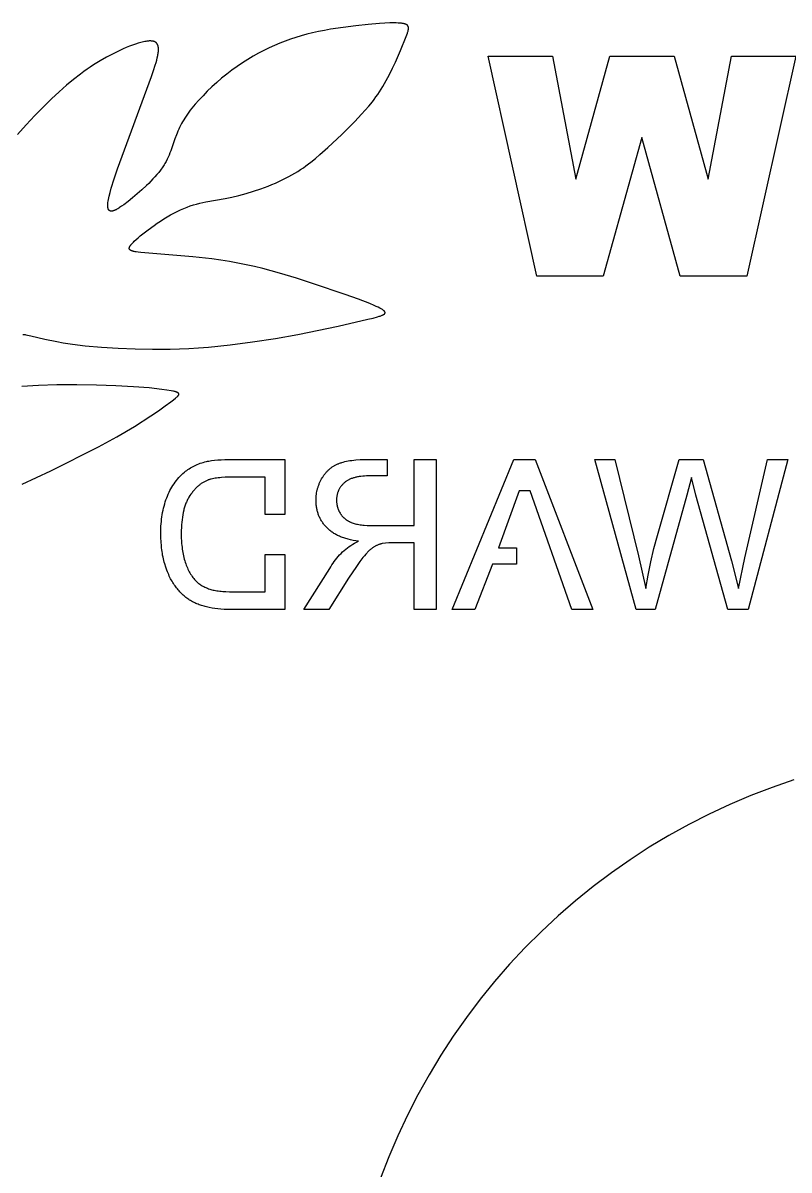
# Model space of a CAD drawing. Extents: x 6637 to 7139, y -93 to 119.
# Drawn here: x 6973.1 to 7011.4, y 13.4 to 70.7 of the extents above; entities that cross this region are included whole.
import ezdxf

# ---------------------------------------------------------------- set-up
doc = ezdxf.new("R2010")
doc.units = 0
doc.header["$MEASUREMENT"] = 0
doc.layers.add('MAKE2D$VISIBLE$CURVES', color=7, linetype='CONTINUOUS')

msp = doc.modelspace()

# ---------------------------------------------------------------- linework, layer by layer
at = {"layer": 'MAKE2D$VISIBLE$CURVES', "color": 7}
for points in [[(6973.086, 55.135), (6973.101, 55.134), (6973.133, 55.131), (6973.166, 55.128), (6973.2, 55.123), (6973.235, 55.117), (6973.311, 55.103), (6973.487, 55.065), (6974.183, 54.902), (6974.774, 54.775), (6975.102, 54.713), (6975.451, 54.656), (6975.817, 54.606), (6976.2, 54.562), (6977.004, 54.492), (6977.843, 54.442), (6978.699, 54.409), (6979.56, 54.391), (6980.442, 54.394), (6981.368, 54.426), (6981.855, 54.456), (6982.361, 54.495), (6983.435, 54.607), (6984.561, 54.756), (6985.701, 54.932), (6986.817, 55.128), (6988.829, 55.537), (6990.323, 55.887), (6990.586, 55.953), (6990.8, 56.012), (6990.888, 56.039), (6990.928, 56.052), (6990.965, 56.065), (6990.999, 56.078), (6991.03, 56.09), (6991.045, 56.097), (6991.059, 56.103), (6991.072, 56.109), (6991.084, 56.115), (6991.095, 56.121), (6991.106, 56.128), (6991.116, 56.134), (6991.121, 56.137), (6991.125, 56.14), (6991.13, 56.143), (6991.134, 56.146), (6991.138, 56.149), (6991.142, 56.152), (6991.145, 56.155), (6991.149, 56.159), (6991.152, 56.162), (6991.155, 56.165), (6991.158, 56.168), (6991.161, 56.171), (6991.162, 56.173), (6991.164, 56.174), (6991.165, 56.176), (6991.166, 56.178), (6991.167, 56.179), (6991.168, 56.181), (6991.169, 56.182), (6991.17, 56.184), (6991.171, 56.185), (6991.172, 56.187), (6991.173, 56.189), (6991.174, 56.19), (6991.174, 56.192), (6991.175, 56.194), (6991.176, 56.195), (6991.176, 56.197), (6991.177, 56.198), (6991.178, 56.2), (6991.178, 56.202), (6991.178, 56.203), (6991.179, 56.205), (6991.179, 56.207), (6991.18, 56.208), (6991.18, 56.21), (6991.18, 56.212), (6991.18, 56.213), (6991.18, 56.215), (6991.18, 56.216), (6991.18, 56.218), (6991.18, 56.22), (6991.18, 56.222), (6991.18, 56.223), (6991.18, 56.225), (6991.18, 56.227), (6991.18, 56.228), (6991.18, 56.23), (6991.179, 56.232), (6991.179, 56.233), (6991.178, 56.235), (6991.178, 56.237), (6991.178, 56.239), (6991.177, 56.24), (6991.176, 56.242), (6991.176, 56.244), (6991.175, 56.246), (6991.174, 56.247), (6991.174, 56.249), (6991.173, 56.251), (6991.172, 56.253), (6991.171, 56.254), (6991.17, 56.256), (6991.169, 56.258), (6991.167, 56.261), (6991.165, 56.265), (6991.162, 56.269), (6991.16, 56.272), (6991.157, 56.276), (6991.154, 56.28), (6991.151, 56.284), (6991.148, 56.287), (6991.144, 56.291), (6991.14, 56.295), (6991.136, 56.299), (6991.132, 56.303), (6991.124, 56.311), (6991.115, 56.319), (6991.105, 56.327), (6991.094, 56.335), (6991.082, 56.343), (6991.07, 56.352), (6991.044, 56.37), (6991.015, 56.388), (6990.984, 56.406), (6990.949, 56.426), (6990.912, 56.445), (6990.831, 56.487), (6990.74, 56.53), (6990.639, 56.575), (6990.411, 56.671), (6989.855, 56.886), (6989.185, 57.128), (6987.601, 57.667), (6986.748, 57.938), (6985.897, 58.192), (6985.068, 58.418), (6984.657, 58.52), (6984.245, 58.614), (6983.828, 58.7), (6983.403, 58.778), (6982.967, 58.848), (6982.516, 58.911), (6981.575, 59.012), (6978.97, 59.224), (6978.848, 59.239), (6978.741, 59.254), (6978.693, 59.263), (6978.649, 59.272), (6978.608, 59.281), (6978.589, 59.286), (6978.571, 59.291), (6978.554, 59.297), (6978.538, 59.302), (6978.522, 59.308), (6978.508, 59.314), (6978.501, 59.317), (6978.494, 59.32), (6978.488, 59.323), (6978.482, 59.326), (6978.476, 59.329), (6978.47, 59.332), (6978.464, 59.336), (6978.459, 59.339), (6978.454, 59.342), (6978.449, 59.346), (6978.444, 59.349), (6978.44, 59.353), (6978.436, 59.356), (6978.434, 59.358), (6978.432, 59.36), (6978.43, 59.362), (6978.428, 59.364), (6978.426, 59.366), (6978.424, 59.368), (6978.423, 59.37), (6978.421, 59.372), (6978.42, 59.373), (6978.418, 59.375), (6978.417, 59.377), (6978.415, 59.379), (6978.414, 59.382), (6978.412, 59.384), (6978.411, 59.386), (6978.41, 59.388), (6978.409, 59.39), (6978.408, 59.392), (6978.407, 59.394), (6978.406, 59.396), (6978.405, 59.398), (6978.404, 59.4), (6978.403, 59.403), (6978.402, 59.405), (6978.402, 59.407), (6978.401, 59.409), (6978.401, 59.412), (6978.4, 59.414), (6978.399, 59.416), (6978.399, 59.419), (6978.399, 59.421), (6978.398, 59.423), (6978.398, 59.426), (6978.398, 59.428), (6978.398, 59.43), (6978.398, 59.433), (6978.398, 59.435), (6978.398, 59.438), (6978.398, 59.44), (6978.398, 59.443), (6978.398, 59.445), (6978.398, 59.448), (6978.398, 59.451), (6978.399, 59.453), (6978.399, 59.456), (6978.4, 59.458), (6978.4, 59.461), (6978.401, 59.464), (6978.402, 59.469), (6978.403, 59.475), (6978.405, 59.48), (6978.407, 59.486), (6978.409, 59.492), (6978.412, 59.498), (6978.414, 59.503), (6978.417, 59.509), (6978.42, 59.516), (6978.423, 59.522), (6978.426, 59.528), (6978.43, 59.534), (6978.434, 59.541), (6978.442, 59.554), (6978.451, 59.568), (6978.461, 59.582), (6978.472, 59.596), (6978.484, 59.611), (6978.497, 59.627), (6978.51, 59.642), (6978.539, 59.675), (6978.572, 59.71), (6978.608, 59.746), (6978.647, 59.784), (6978.736, 59.867), (6978.836, 59.956), (6978.948, 60.052), (6979.07, 60.152), (6979.34, 60.363), (6979.64, 60.581), (6979.798, 60.69), (6979.96, 60.798), (6980.125, 60.903), (6980.292, 61.005), (6980.461, 61.103), (6980.63, 61.195), (6980.798, 61.281), (6980.964, 61.36), (6981.046, 61.396), (6981.128, 61.43), (6981.289, 61.493), (6981.448, 61.548), (6981.606, 61.598), (6981.762, 61.642), (6981.918, 61.681), (6982.073, 61.717), (6982.228, 61.749), (6983.184, 61.923), (6983.522, 61.992), (6983.874, 62.075), (6984.236, 62.173), (6984.604, 62.285), (6984.973, 62.409), (6985.339, 62.545), (6985.519, 62.617), (6985.696, 62.692), (6985.871, 62.77), (6986.041, 62.849), (6986.207, 62.931), (6986.368, 63.015), (6986.524, 63.102), (6986.674, 63.189), (6986.819, 63.279), (6986.96, 63.37), (6987.095, 63.461), (6987.226, 63.554), (6987.353, 63.647), (6987.475, 63.741), (6987.707, 63.927), (6987.925, 64.112), (6988.323, 64.47), (6989.012, 65.12), (6989.662, 65.769), (6990.008, 66.131), (6990.185, 66.328), (6990.364, 66.536), (6990.544, 66.758), (6990.633, 66.875), (6990.722, 66.996), (6990.811, 67.121), (6990.898, 67.25), (6990.985, 67.384), (6991.071, 67.523), (6991.155, 67.666), (6991.238, 67.814), (6991.4, 68.118), (6991.554, 68.428), (6991.698, 68.736), (6991.954, 69.321), (6992.235, 70.014), (6992.267, 70.101), (6992.294, 70.179), (6992.306, 70.215), (6992.316, 70.25), (6992.325, 70.282), (6992.333, 70.313), (6992.336, 70.328), (6992.339, 70.342), (6992.341, 70.357), (6992.343, 70.37), (6992.345, 70.383), (6992.346, 70.396), (6992.347, 70.409), (6992.348, 70.421), (6992.348, 70.433), (6992.348, 70.438), (6992.348, 70.444), (6992.347, 70.45), (6992.347, 70.455), (6992.347, 70.46), (6992.346, 70.466), (6992.345, 70.471), (6992.344, 70.476), (6992.344, 70.481), (6992.342, 70.486), (6992.341, 70.491), (6992.34, 70.496), (6992.339, 70.5), (6992.337, 70.505), (6992.336, 70.51), (6992.334, 70.514), (6992.332, 70.519), (6992.33, 70.523), (6992.328, 70.527), (6992.326, 70.531), (6992.324, 70.535), (6992.322, 70.539), (6992.319, 70.543), (6992.317, 70.547), (6992.314, 70.551), (6992.311, 70.555), (6992.308, 70.559), (6992.305, 70.562), (6992.302, 70.566), (6992.299, 70.569), (6992.296, 70.573), (6992.292, 70.576), (6992.288, 70.579), (6992.285, 70.582), (6992.281, 70.586), (6992.277, 70.589), (6992.273, 70.592), (6992.268, 70.595), (6992.264, 70.598), (6992.26, 70.6), (6992.255, 70.603), (6992.25, 70.606), (6992.245, 70.609), (6992.24, 70.611), (6992.235, 70.614), (6992.23, 70.616), (6992.219, 70.621), (6992.208, 70.626), (6992.196, 70.63), (6992.184, 70.635), (6992.171, 70.639), (6992.157, 70.643), (6992.143, 70.647), (6992.129, 70.65), (6992.098, 70.657), (6992.065, 70.663), (6992.03, 70.668), (6991.993, 70.673), (6991.954, 70.677), (6991.913, 70.681), (6991.826, 70.687), (6991.731, 70.69), (6991.63, 70.692), (6991.408, 70.689), (6991.164, 70.679), (6990.901, 70.663), (6990.329, 70.616), (6989.718, 70.552), (6989.087, 70.472), (6988.457, 70.375), (6988.148, 70.319), (6987.846, 70.259), (6987.553, 70.194), (6987.268, 70.124), (6986.99, 70.048), (6986.718, 69.965), (6986.45, 69.876), (6986.184, 69.78), (6985.92, 69.676), (6985.655, 69.564), (6985.389, 69.443), (6985.122, 69.313), (6984.855, 69.174), (6984.587, 69.026), (6984.32, 68.868), (6984.055, 68.7), (6983.79, 68.522), (6983.528, 68.333), (6983.269, 68.134), (6983.014, 67.927), (6982.766, 67.713), (6982.527, 67.495), (6982.298, 67.276), (6982.082, 67.058), (6981.88, 66.842), (6981.694, 66.632), (6981.608, 66.529), (6981.526, 66.428), (6981.449, 66.329), (6981.375, 66.231), (6981.306, 66.134), (6981.24, 66.038), (6981.178, 65.943), (6981.119, 65.849), (6981.064, 65.755), (6981.011, 65.662), (6980.962, 65.568), (6980.915, 65.475), (6980.871, 65.381), (6980.829, 65.287), (6980.789, 65.192), (6980.751, 65.097), (6980.681, 64.903), (6980.546, 64.504), (6980.472, 64.3), (6980.432, 64.196), (6980.389, 64.092), (6980.342, 63.987), (6980.291, 63.881), (6980.235, 63.774), (6980.206, 63.72), (6980.175, 63.666), (6980.142, 63.612), (6980.108, 63.558), (6980.073, 63.503), (6980.035, 63.449), (6979.996, 63.394), (6979.956, 63.339), (6979.87, 63.229), (6979.779, 63.118), (6979.683, 63.007), (6979.582, 62.897), (6979.477, 62.788), (6979.369, 62.679), (6979.258, 62.571), (6979.03, 62.36), (6978.797, 62.156), (6978.565, 61.962), (6978.338, 61.779), (6978.12, 61.612), (6978.017, 61.537), (6977.918, 61.47), (6977.87, 61.439), (6977.824, 61.411), (6977.779, 61.385), (6977.736, 61.362), (6977.715, 61.351), (6977.694, 61.342), (6977.674, 61.333), (6977.654, 61.324), (6977.635, 61.317), (6977.616, 61.31), (6977.598, 61.305), (6977.589, 61.302), (6977.58, 61.3), (6977.572, 61.297), (6977.563, 61.296), (6977.555, 61.294), (6977.546, 61.292), (6977.538, 61.291), (6977.53, 61.29), (6977.522, 61.289), (6977.514, 61.289), (6977.507, 61.289), (6977.499, 61.288), (6977.492, 61.289), (6977.488, 61.289), (6977.484, 61.289), (6977.481, 61.289), (6977.477, 61.29), (6977.474, 61.29), (6977.47, 61.291), (6977.467, 61.291), (6977.464, 61.292), (6977.46, 61.293), (6977.457, 61.293), (6977.454, 61.294), (6977.45, 61.295), (6977.447, 61.296), (6977.444, 61.297), (6977.441, 61.298), (6977.438, 61.299), (6977.435, 61.301), (6977.432, 61.302), (6977.429, 61.303), (6977.426, 61.305), (6977.423, 61.306), (6977.42, 61.308), (6977.417, 61.309), (6977.414, 61.311), (6977.412, 61.313), (6977.409, 61.315), (6977.406, 61.317), (6977.404, 61.319), (6977.401, 61.321), (6977.398, 61.323), (6977.396, 61.325), (6977.393, 61.327), (6977.391, 61.329), (6977.389, 61.332), (6977.386, 61.334), (6977.384, 61.337), (6977.382, 61.34), (6977.38, 61.342), (6977.377, 61.345), (6977.375, 61.348), (6977.373, 61.351), (6977.371, 61.354), (6977.369, 61.357), (6977.367, 61.36), (6977.365, 61.363), (6977.363, 61.367), (6977.361, 61.37), (6977.36, 61.373), (6977.358, 61.377), (6977.356, 61.381), (6977.354, 61.384), (6977.353, 61.388), (6977.35, 61.396), (6977.347, 61.404), (6977.344, 61.412), (6977.341, 61.421), (6977.339, 61.43), (6977.337, 61.44), (6977.335, 61.449), (6977.333, 61.459), (6977.331, 61.47), (6977.33, 61.48), (6977.329, 61.491), (6977.327, 61.503), (6977.327, 61.515), (6977.325, 61.539), (6977.325, 61.565), (6977.325, 61.592), (6977.327, 61.621), (6977.329, 61.652), (6977.331, 61.683), (6977.335, 61.717), (6977.345, 61.788), (6977.358, 61.865), (6977.374, 61.948), (6977.394, 62.036), (6977.441, 62.227), (6977.499, 62.436), (6977.641, 62.9), (6977.811, 63.411), (6979.512, 68.009), (6979.612, 68.309), (6979.698, 68.583), (6979.736, 68.712), (6979.769, 68.835), (6979.798, 68.951), (6979.822, 69.061), (6979.832, 69.114), (6979.84, 69.164), (6979.847, 69.213), (6979.852, 69.261), (6979.856, 69.306), (6979.857, 69.328), (6979.858, 69.35), (6979.858, 69.371), (6979.858, 69.392), (6979.857, 69.412), (6979.856, 69.432), (6979.855, 69.451), (6979.852, 69.47), (6979.85, 69.488), (6979.847, 69.506), (6979.843, 69.523), (6979.841, 69.531), (6979.839, 69.54), (6979.837, 69.548), (6979.834, 69.556), (6979.832, 69.564), (6979.829, 69.572), (6979.827, 69.58), (6979.824, 69.587), (6979.821, 69.595), (6979.817, 69.602), (6979.814, 69.609), (6979.811, 69.616), (6979.807, 69.623), (6979.803, 69.63), (6979.799, 69.636), (6979.795, 69.643), (6979.791, 69.649), (6979.787, 69.656), (6979.782, 69.662), (6979.778, 69.668), (6979.773, 69.673), (6979.768, 69.679), (6979.763, 69.685), (6979.758, 69.69), (6979.752, 69.696), (6979.747, 69.701), (6979.741, 69.706), (6979.735, 69.711), (6979.729, 69.715), (6979.723, 69.72), (6979.716, 69.724), (6979.71, 69.729), (6979.703, 69.733), (6979.697, 69.737), (6979.69, 69.741), (6979.682, 69.745), (6979.675, 69.748), (6979.668, 69.752), (6979.66, 69.755), (6979.652, 69.758), (6979.644, 69.761), (6979.636, 69.764), (6979.628, 69.767), (6979.619, 69.77), (6979.611, 69.772), (6979.602, 69.774), (6979.593, 69.777), (6979.583, 69.779), (6979.574, 69.781), (6979.565, 69.782), (6979.555, 69.784), (6979.545, 69.785), (6979.525, 69.788), (6979.503, 69.789), (6979.482, 69.791), (6979.459, 69.791), (6979.436, 69.791), (6979.412, 69.791), (6979.387, 69.79), (6979.362, 69.788), (6979.336, 69.786), (6979.283, 69.78), (6979.227, 69.771), (6979.168, 69.761), (6979.108, 69.748), (6979.045, 69.734), (6978.981, 69.718), (6978.914, 69.699), (6978.846, 69.679), (6978.704, 69.634), (6978.557, 69.582), (6978.404, 69.524), (6978.247, 69.46), (6978.087, 69.391), (6977.924, 69.317), (6977.594, 69.156), (6977.263, 68.982), (6976.937, 68.795), (6976.775, 68.697), (6976.614, 68.594), (6976.452, 68.488), (6976.289, 68.376), (6976.125, 68.259), (6975.959, 68.137), (6975.62, 67.872), (6975.269, 67.58), (6974.902, 67.256), (6974.515, 66.898), (6974.107, 66.501), (6973.683, 66.071), (6973.252, 65.61), (6972.822, 65.124)], [(6973.053, 47.645), (6974.482, 48.313), (6976.865, 49.515), (6977.782, 50.017), (6978.66, 50.54), (6979.484, 51.068), (6979.859, 51.321), (6980.196, 51.558), (6980.482, 51.767), (6980.601, 51.859), (6980.702, 51.941), (6980.746, 51.977), (6980.766, 51.995), (6980.784, 52.011), (6980.801, 52.027), (6980.817, 52.043), (6980.824, 52.05), (6980.831, 52.058), (6980.837, 52.065), (6980.843, 52.072), (6980.848, 52.079), (6980.853, 52.086), (6980.856, 52.089), (6980.858, 52.093), (6980.86, 52.096), (6980.862, 52.099), (6980.864, 52.102), (6980.866, 52.106), (6980.868, 52.109), (6980.869, 52.112), (6980.871, 52.115), (6980.872, 52.118), (6980.873, 52.121), (6980.874, 52.125), (6980.875, 52.128), (6980.876, 52.129), (6980.876, 52.131), (6980.876, 52.132), (6980.877, 52.134), (6980.877, 52.135), (6980.877, 52.137), (6980.878, 52.138), (6980.878, 52.139), (6980.878, 52.141), (6980.878, 52.142), (6980.878, 52.144), (6980.879, 52.145), (6980.879, 52.147), (6980.879, 52.148), (6980.879, 52.15), (6980.879, 52.151), (6980.879, 52.152), (6980.878, 52.154), (6980.878, 52.155), (6980.878, 52.157), (6980.878, 52.158), (6980.878, 52.159), (6980.878, 52.161), (6980.877, 52.162), (6980.877, 52.164), (6980.877, 52.165), (6980.876, 52.166), (6980.876, 52.168), (6980.875, 52.169), (6980.875, 52.17), (6980.874, 52.172), (6980.874, 52.173), (6980.873, 52.174), (6980.873, 52.176), (6980.872, 52.177), (6980.871, 52.178), (6980.87, 52.18), (6980.87, 52.181), (6980.869, 52.182), (6980.868, 52.183), (6980.867, 52.185), (6980.866, 52.186), (6980.865, 52.187), (6980.864, 52.189), (6980.863, 52.19), (6980.862, 52.191), (6980.861, 52.192), (6980.86, 52.194), (6980.858, 52.196), (6980.855, 52.199), (6980.853, 52.201), (6980.85, 52.204), (6980.847, 52.206), (6980.844, 52.208), (6980.841, 52.211), (6980.837, 52.213), (6980.834, 52.216), (6980.83, 52.218), (6980.826, 52.22), (6980.822, 52.223), (6980.818, 52.225), (6980.809, 52.23), (6980.8, 52.234), (6980.79, 52.239), (6980.779, 52.243), (6980.768, 52.248), (6980.756, 52.252), (6980.743, 52.257), (6980.716, 52.265), (6980.685, 52.274), (6980.652, 52.283), (6980.616, 52.291), (6980.578, 52.3), (6980.491, 52.317), (6980.28, 52.352), (6980.023, 52.388), (6979.386, 52.457), (6978.609, 52.52), (6977.725, 52.571), (6976.764, 52.606), (6975.771, 52.622), (6974.788, 52.617), (6973.861, 52.589), (6973.025, 52.538)], [(7011.601, 32.876), (7010.522, 32.505), (7009.456, 32.097), (7008.406, 31.651), (7007.371, 31.17), (7006.354, 30.653), (7005.355, 30.1), (7004.377, 29.513), (7003.419, 28.893), (7002.484, 28.239), (7001.572, 27.553), (7000.684, 26.836), (6999.822, 26.089), (6998.986, 25.312), (6998.178, 24.506), (6997.399, 23.672), (6996.649, 22.812), (6995.93, 21.926), (6995.242, 21.016), (6994.586, 20.082), (6993.963, 19.126), (6993.373, 18.149), (6992.818, 17.152), (6992.298, 16.136), (6991.814, 15.103), (6991.366, 14.054), (6990.955, 12.989)]]:
    msp.add_lwpolyline(points, dxfattribs=at)
for points in [[(7008.476, 69.032), (7011.7, 69.032), (7009.256, 58.046), (7005.927, 58.046), (7004.008, 64.963), (7002.081, 58.046), (6998.752, 58.046), (6996.331, 69.032), (6999.538, 69.032), (7000.7, 62.89), (7002.404, 69.032), (7005.616, 69.032), (7007.315, 62.882)], [(6983.467, 41.39), (6983.3, 41.392), (6983.137, 41.398), (6982.979, 41.408), (6982.826, 41.422), (6982.678, 41.44), (6982.534, 41.462), (6982.396, 41.488), (6982.329, 41.502), (6982.262, 41.518), (6982.197, 41.534), (6982.134, 41.552), (6982.071, 41.57), (6982.01, 41.589), (6981.95, 41.61), (6981.891, 41.631), (6981.833, 41.653), (6981.776, 41.676), (6981.721, 41.7), (6981.667, 41.725), (6981.614, 41.751), (6981.562, 41.777), (6981.511, 41.805), (6981.462, 41.834), (6981.414, 41.863), (6981.367, 41.894), (6981.321, 41.926), (6981.275, 41.959), (6981.23, 41.994), (6981.185, 42.03), (6981.141, 42.067), (6981.097, 42.106), (6981.054, 42.146), (6981.011, 42.188), (6980.968, 42.231), (6980.926, 42.276), (6980.885, 42.322), (6980.844, 42.37), (6980.803, 42.419), (6980.763, 42.469), (6980.723, 42.521), (6980.684, 42.575), (6980.645, 42.629), (6980.608, 42.686), (6980.571, 42.745), (6980.535, 42.805), (6980.5, 42.867), (6980.466, 42.931), (6980.432, 42.996), (6980.4, 43.064), (6980.368, 43.133), (6980.338, 43.204), (6980.308, 43.277), (6980.279, 43.351), (6980.224, 43.506), (6980.172, 43.667), (6980.148, 43.75), (6980.125, 43.835), (6980.104, 43.921), (6980.085, 44.009), (6980.067, 44.099), (6980.051, 44.189), (6980.036, 44.282), (6980.022, 44.376), (6980.011, 44.471), (6980.001, 44.568), (6979.985, 44.766), (6979.976, 44.971), (6979.973, 45.182), (6979.974, 45.306), (6979.977, 45.429), (6979.983, 45.55), (6979.991, 45.669), (6980.001, 45.787), (6980.014, 45.902), (6980.029, 46.017), (6980.046, 46.129), (6980.066, 46.239), (6980.088, 46.348), (6980.112, 46.455), (6980.138, 46.561), (6980.167, 46.664), (6980.198, 46.766), (6980.231, 46.866), (6980.267, 46.965), (6980.305, 47.061), (6980.345, 47.156), (6980.388, 47.248), (6980.433, 47.338), (6980.48, 47.425), (6980.53, 47.511), (6980.582, 47.594), (6980.636, 47.675), (6980.693, 47.754), (6980.752, 47.831), (6980.813, 47.906), (6980.877, 47.978), (6980.943, 48.049), (6981.011, 48.117), (6981.082, 48.183), (6981.155, 48.247), (6981.212, 48.294), (6981.271, 48.34), (6981.332, 48.384), (6981.394, 48.426), (6981.458, 48.466), (6981.523, 48.504), (6981.589, 48.541), (6981.657, 48.575), (6981.727, 48.608), (6981.798, 48.639), (6981.87, 48.668), (6981.944, 48.695), (6982.02, 48.72), (6982.097, 48.743), (6982.175, 48.764), (6982.255, 48.784), (6982.314, 48.797), (6982.376, 48.809), (6982.442, 48.82), (6982.511, 48.831), (6982.658, 48.849), (6982.819, 48.864), (6982.992, 48.876), (6983.179, 48.885), (6983.59, 48.891), (6986.174, 48.891), (6986.174, 46.134), (6985.182, 46.134), (6985.182, 48.006), (6983.606, 48.006), (6983.392, 48.004), (6983.193, 47.997), (6983.01, 47.985), (6982.924, 47.977), (6982.842, 47.968), (6982.764, 47.958), (6982.689, 47.946), (6982.618, 47.934), (6982.551, 47.92), (6982.488, 47.905), (6982.458, 47.897), (6982.429, 47.889), (6982.4, 47.88), (6982.373, 47.871), (6982.347, 47.862), (6982.321, 47.853), (6982.287, 47.839), (6982.253, 47.824), (6982.219, 47.809), (6982.186, 47.792), (6982.153, 47.775), (6982.12, 47.757), (6982.087, 47.739), (6982.055, 47.719), (6982.024, 47.699), (6981.992, 47.678), (6981.961, 47.656), (6981.93, 47.633), (6981.9, 47.609), (6981.87, 47.585), (6981.84, 47.56), (6981.81, 47.533), (6981.781, 47.507), (6981.752, 47.479), (6981.724, 47.45), (6981.695, 47.421), (6981.668, 47.391), (6981.64, 47.36), (6981.613, 47.328), (6981.586, 47.296), (6981.559, 47.262), (6981.533, 47.228), (6981.481, 47.157), (6981.431, 47.083), (6981.382, 47.006), (6981.359, 46.966), (6981.336, 46.925), (6981.313, 46.882), (6981.292, 46.839), (6981.271, 46.795), (6981.251, 46.75), (6981.232, 46.703), (6981.213, 46.656), (6981.196, 46.607), (6981.179, 46.558), (6981.162, 46.507), (6981.147, 46.455), (6981.132, 46.402), (6981.118, 46.349), (6981.093, 46.238), (6981.07, 46.122), (6981.05, 46.003), (6981.034, 45.879), (6981.02, 45.751), (6981.01, 45.619), (6981.002, 45.483), (6980.997, 45.342), (6980.996, 45.197), (6980.999, 44.989), (6981.008, 44.788), (6981.015, 44.691), (6981.024, 44.595), (6981.034, 44.502), (6981.045, 44.411), (6981.058, 44.321), (6981.073, 44.234), (6981.089, 44.149), (6981.107, 44.065), (6981.126, 43.984), (6981.147, 43.904), (6981.169, 43.827), (6981.193, 43.751), (6981.218, 43.678), (6981.245, 43.606), (6981.272, 43.536), (6981.301, 43.469), (6981.331, 43.403), (6981.363, 43.338), (6981.395, 43.276), (6981.429, 43.216), (6981.464, 43.158), (6981.5, 43.101), (6981.538, 43.047), (6981.576, 42.994), (6981.616, 42.943), (6981.657, 42.894), (6981.7, 42.847), (6981.721, 42.825), (6981.743, 42.802), (6981.759, 42.787), (6981.775, 42.771), (6981.808, 42.741), (6981.843, 42.712), (6981.879, 42.684), (6981.916, 42.657), (6981.955, 42.63), (6981.995, 42.604), (6982.037, 42.58), (6982.079, 42.556), (6982.123, 42.533), (6982.169, 42.511), (6982.216, 42.489), (6982.264, 42.469), (6982.313, 42.45), (6982.364, 42.431), (6982.416, 42.413), (6982.47, 42.397), (6982.526, 42.381), (6982.585, 42.366), (6982.647, 42.353), (6982.711, 42.34), (6982.777, 42.329), (6982.847, 42.319), (6982.918, 42.31), (6982.992, 42.302), (6983.069, 42.295), (6983.229, 42.284), (6983.4, 42.277), (6983.58, 42.275), (6985.182, 42.275), (6985.182, 44.147), (6986.174, 44.147), (6986.174, 41.39)], [(6988.421, 43.432), (6988.471, 43.525), (6988.525, 43.616), (6988.582, 43.705), (6988.641, 43.792), (6988.704, 43.878), (6988.769, 43.961), (6988.838, 44.042), (6988.909, 44.12), (6988.982, 44.196), (6989.059, 44.269), (6989.137, 44.34), (6989.218, 44.408), (6989.302, 44.474), (6989.387, 44.536), (6989.474, 44.596), (6989.564, 44.652), (6989.655, 44.706), (6989.748, 44.756), (6989.843, 44.803), (6989.71, 44.823), (6989.582, 44.846), (6989.458, 44.873), (6989.338, 44.902), (6989.28, 44.918), (6989.223, 44.935), (6989.167, 44.952), (6989.113, 44.97), (6989.059, 44.989), (6989.006, 45.009), (6988.955, 45.03), (6988.904, 45.051), (6988.855, 45.073), (6988.807, 45.096), (6988.759, 45.12), (6988.713, 45.144), (6988.668, 45.17), (6988.625, 45.196), (6988.582, 45.222), (6988.54, 45.25), (6988.5, 45.278), (6988.46, 45.308), (6988.422, 45.337), (6988.385, 45.368), (6988.348, 45.4), (6988.313, 45.432), (6988.279, 45.465), (6988.247, 45.499), (6988.215, 45.533), (6988.184, 45.568), (6988.154, 45.604), (6988.126, 45.64), (6988.098, 45.676), (6988.071, 45.713), (6988.045, 45.75), (6988.021, 45.788), (6987.997, 45.827), (6987.974, 45.866), (6987.952, 45.905), (6987.932, 45.945), (6987.912, 45.985), (6987.893, 46.026), (6987.876, 46.067), (6987.859, 46.109), (6987.843, 46.151), (6987.829, 46.194), (6987.815, 46.237), (6987.803, 46.281), (6987.791, 46.325), (6987.78, 46.37), (6987.771, 46.415), (6987.762, 46.461), (6987.755, 46.507), (6987.748, 46.554), (6987.742, 46.601), (6987.738, 46.649), (6987.734, 46.697), (6987.732, 46.746), (6987.73, 46.795), (6987.73, 46.845), (6987.731, 46.922), (6987.735, 46.998), (6987.741, 47.073), (6987.749, 47.147), (6987.76, 47.221), (6987.774, 47.294), (6987.79, 47.366), (6987.798, 47.401), (6987.808, 47.437), (6987.818, 47.472), (6987.829, 47.507), (6987.84, 47.542), (6987.852, 47.577), (6987.864, 47.611), (6987.877, 47.645), (6987.891, 47.679), (6987.905, 47.713), (6987.92, 47.746), (6987.936, 47.78), (6987.969, 47.846), (6988.004, 47.911), (6988.042, 47.975), (6988.062, 48.007), (6988.082, 48.038), (6988.102, 48.069), (6988.123, 48.099), (6988.145, 48.128), (6988.166, 48.156), (6988.189, 48.184), (6988.211, 48.212), (6988.234, 48.239), (6988.258, 48.265), (6988.281, 48.291), (6988.306, 48.316), (6988.33, 48.34), (6988.355, 48.364), (6988.381, 48.387), (6988.407, 48.41), (6988.433, 48.432), (6988.459, 48.453), (6988.487, 48.474), (6988.514, 48.494), (6988.542, 48.514), (6988.57, 48.533), (6988.599, 48.551), (6988.628, 48.569), (6988.658, 48.586), (6988.688, 48.603), (6988.718, 48.619), (6988.749, 48.634), (6988.78, 48.649), (6988.812, 48.663), (6988.844, 48.676), (6988.876, 48.689), (6988.909, 48.702), (6988.943, 48.714), (6988.978, 48.725), (6989.014, 48.737), (6989.089, 48.758), (6989.167, 48.778), (6989.249, 48.796), (6989.335, 48.812), (6989.425, 48.827), (6989.518, 48.841), (6989.615, 48.853), (6989.716, 48.863), (6989.929, 48.879), (6990.158, 48.888), (6990.401, 48.891), (6991.275, 48.891), (6991.275, 48.062), (6990.36, 48.062), (6990.257, 48.061), (6990.158, 48.057), (6990.063, 48.05), (6989.971, 48.041), (6989.926, 48.035), (6989.882, 48.029), (6989.839, 48.022), (6989.797, 48.014), (6989.756, 48.006), (6989.716, 47.997), (6989.676, 47.987), (6989.638, 47.977), (6989.6, 47.966), (6989.563, 47.954), (6989.527, 47.942), (6989.492, 47.928), (6989.458, 47.915), (6989.425, 47.9), (6989.392, 47.885), (6989.361, 47.87), (6989.33, 47.853), (6989.3, 47.836), (6989.271, 47.818), (6989.243, 47.8), (6989.216, 47.781), (6989.19, 47.761), (6989.164, 47.741), (6989.14, 47.72), (6989.116, 47.698), (6989.093, 47.676), (6989.07, 47.654), (6989.049, 47.631), (6989.028, 47.608), (6989.008, 47.584), (6988.989, 47.561), (6988.971, 47.536), (6988.953, 47.512), (6988.936, 47.487), (6988.92, 47.462), (6988.904, 47.436), (6988.889, 47.41), (6988.875, 47.383), (6988.862, 47.357), (6988.85, 47.329), (6988.838, 47.302), (6988.827, 47.274), (6988.817, 47.246), (6988.808, 47.217), (6988.799, 47.188), (6988.791, 47.159), (6988.784, 47.129), (6988.777, 47.099), (6988.772, 47.068), (6988.767, 47.037), (6988.763, 47.006), (6988.759, 46.975), (6988.757, 46.943), (6988.755, 46.91), (6988.754, 46.878), (6988.753, 46.845), (6988.754, 46.799), (6988.755, 46.777), (6988.756, 46.755), (6988.758, 46.732), (6988.76, 46.71), (6988.763, 46.688), (6988.766, 46.666), (6988.769, 46.644), (6988.773, 46.623), (6988.777, 46.601), (6988.781, 46.58), (6988.786, 46.558), (6988.791, 46.537), (6988.797, 46.516), (6988.803, 46.495), (6988.81, 46.474), (6988.816, 46.453), (6988.824, 46.432), (6988.831, 46.411), (6988.839, 46.391), (6988.848, 46.37), (6988.856, 46.35), (6988.865, 46.33), (6988.875, 46.31), (6988.885, 46.29), (6988.895, 46.27), (6988.906, 46.25), (6988.929, 46.211), (6988.953, 46.172), (6988.965, 46.153), (6988.978, 46.134), (6988.992, 46.115), (6989.006, 46.097), (6989.02, 46.079), (6989.034, 46.062), (6989.049, 46.044), (6989.064, 46.027), (6989.08, 46.011), (6989.095, 45.995), (6989.112, 45.979), (6989.128, 45.963), (6989.145, 45.948), (6989.163, 45.933), (6989.18, 45.919), (6989.198, 45.904), (6989.217, 45.89), (6989.236, 45.877), (6989.255, 45.864), (6989.274, 45.851), (6989.294, 45.838), (6989.314, 45.826), (6989.335, 45.814), (6989.356, 45.802), (6989.377, 45.791), (6989.399, 45.78), (6989.421, 45.77), (6989.443, 45.759), (6989.466, 45.749), (6989.489, 45.74), (6989.536, 45.721), (6989.585, 45.704), (6989.637, 45.688), (6989.69, 45.674), (6989.747, 45.66), (6989.805, 45.647), (6989.866, 45.636), (6989.929, 45.625), (6989.994, 45.616), (6990.062, 45.608), (6990.132, 45.6), (6990.279, 45.589), (6990.435, 45.583), (6990.6, 45.581), (6992.63, 45.581), (6992.63, 48.891), (6993.727, 48.891), (6993.727, 41.39), (6992.63, 41.39), (6992.63, 44.721), (6991.373, 44.721), (6991.03, 44.685), (6991.001, 44.678), (6990.973, 44.67), (6990.944, 44.661), (6990.916, 44.652), (6990.887, 44.642), (6990.859, 44.631), (6990.83, 44.619), (6990.802, 44.607), (6990.774, 44.594), (6990.745, 44.581), (6990.717, 44.567), (6990.689, 44.552), (6990.661, 44.536), (6990.633, 44.52), (6990.605, 44.503), (6990.577, 44.486), (6990.549, 44.467), (6990.521, 44.447), (6990.492, 44.424), (6990.462, 44.401), (6990.433, 44.375), (6990.402, 44.348), (6990.371, 44.319), (6990.34, 44.289), (6990.308, 44.257), (6990.276, 44.223), (6990.21, 44.15), (6990.143, 44.07), (6990.073, 43.984), (6989.923, 43.785), (6989.754, 43.547), (6989.357, 42.951), (6988.364, 41.39), (6987.116, 41.39)], [(6995.666, 41.39), (6994.535, 41.39), (6997.605, 48.891), (6998.675, 48.891), (7001.556, 41.39), (7000.502, 41.39), (6998.425, 47.312), (6997.877, 47.312), (6996.848, 44.47), (6997.738, 44.47), (6997.738, 43.662), (6996.541, 43.662)], [(7006.708, 47.106), (7006.488, 47.986), (7006.253, 47.106), (7004.672, 41.39), (7003.715, 41.39), (7001.658, 48.891), (7002.656, 48.891), (7003.833, 44.071), (7004.206, 42.439), (7004.318, 43.11), (7004.453, 43.777), (7004.61, 44.438), (7004.79, 45.095), (7005.864, 48.891), (7007.062, 48.891), (7008.489, 43.826), (7008.827, 42.439), (7009.144, 43.974), (7010.285, 48.891), (7011.303, 48.891), (7009.313, 41.39), (7008.3, 41.39)]]:
    msp.add_lwpolyline(points, close=True, dxfattribs=at)

doc.saveas('drawing.dxf')
